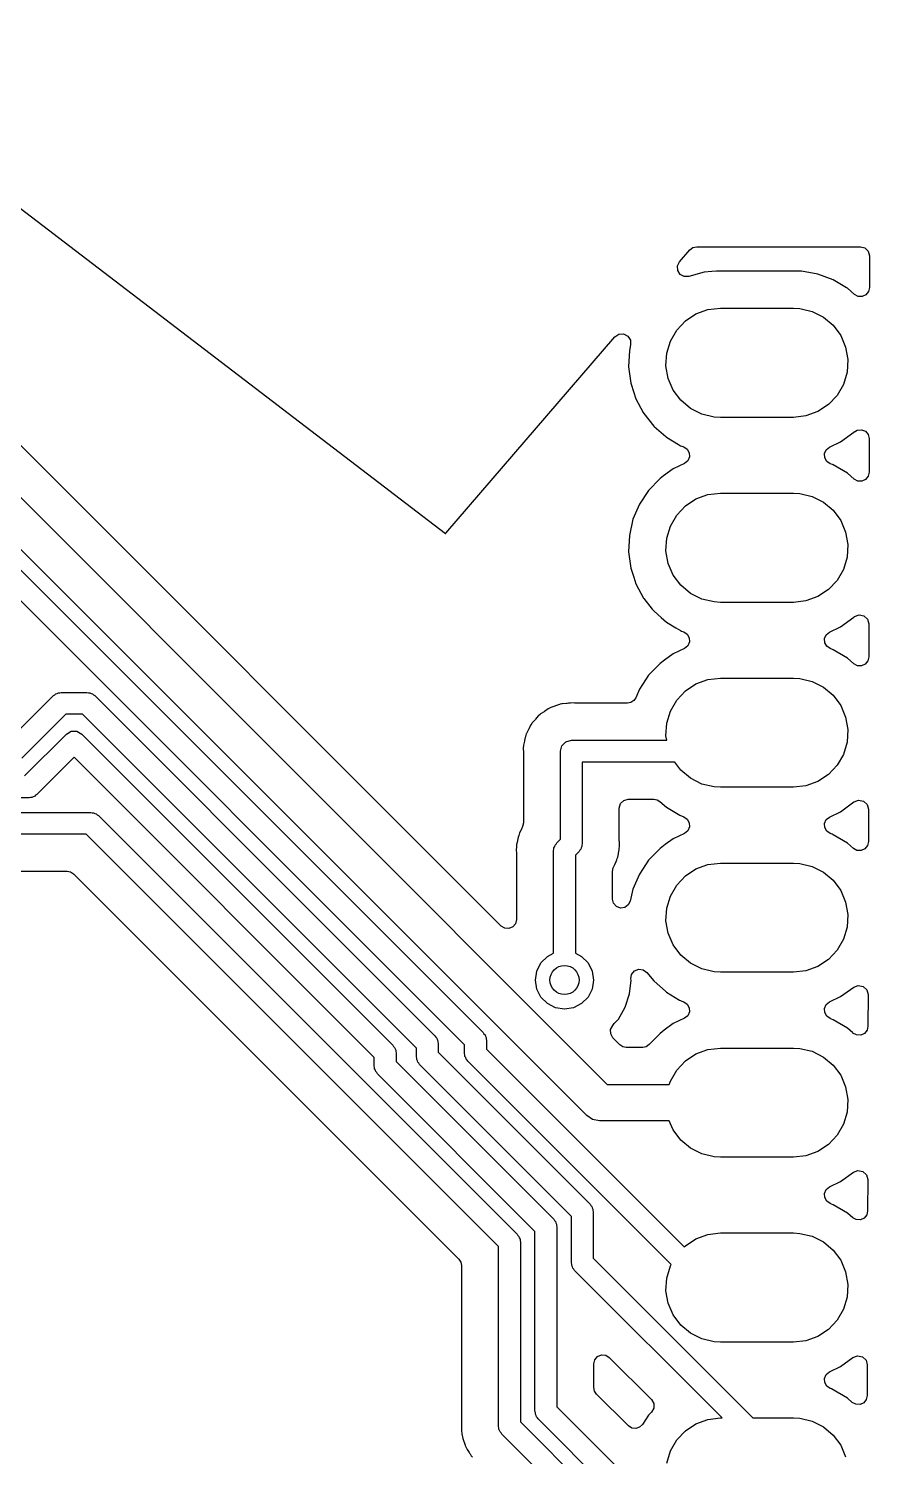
# Model space of a CAD drawing. Extents: x 15 to 269, y -160 to -43.
# Drawn here: x 123.1 to 134.65, y -91.47 to -71.86 of the extents above; entities that cross this region are included whole.
import ezdxf

# ---------------------------------------------------------------- set-up
doc = ezdxf.new("R2010")
doc.units = 0
doc.layers.add('BLACK', color=7, linetype='CONTINUOUS')

msp = doc.modelspace()

# ---------------------------------------------------------------- linework, layer by layer
at = {"layer": 'BLACK', "linetype": 'CONTINUOUS'}
for p, q in [((108.187, -63.5032), (131.048, -86.364)), ((130.767, -86.7908), (107.906, -63.93)), ((107.868, -64.1739), (129.346, -85.6525)), ((129.09, -85.8207), (107.699, -64.43)), ((129.592, -84.1888), (110.477, -65.0747)), ((111.673, -65.6781), (128.826, -78.7979)), ((132.183, -74.9036), (132.225, -74.8718)), ((132.225, -74.8718), (132.277, -74.8605)), ((132.277, -74.8605), (134.525, -74.8605)), ((134.525, -74.8605), (134.587, -74.8772)), ((134.587, -74.8772), (134.633, -74.9226)), ((132.014, -75.1244), (132.041, -75.0682)), ((132.041, -75.0682), (132.183, -74.9036)), ((134.633, -74.9226), (134.649, -74.9847)), ((134.649, -74.9847), (134.649, -75.0996)), ((132.017, -75.1869), (132.014, -75.1244)), ((132.051, -75.2398), (132.017, -75.1869)), ((132.106, -75.2695), (132.051, -75.2398)), ((132.168, -75.2686), (132.106, -75.2695)), ((132.378, -75.2107), (132.168, -75.2686)), ((132.485, -75.2011), (132.378, -75.2107)), ((132.547, -75.1955), (132.485, -75.2011)), ((133.717, -75.1955), (132.547, -75.1955)), ((133.94, -75.2359), (133.717, -75.1955)), ((133.717, -75.1955), (133.717, -75.1955)), ((134.152, -75.3155), (133.94, -75.2359)), ((134.649, -75.0996), (134.649, -75.4227)), ((134.333, -75.4233), (134.152, -75.3155)), ((134.347, -75.4317), (134.333, -75.4233)), ((134.443, -75.5158), (134.347, -75.4317)), ((134.636, -75.4774), (134.6, -75.5208)), ((134.649, -75.4227), (134.636, -75.4774)), ((134.493, -75.5422), (134.443, -75.5158)), ((134.549, -75.544), (134.493, -75.5422)), ((134.6, -75.5208), (134.549, -75.544)), ((132.002, -76.0061), (132.122, -75.8795)), ((132.122, -75.8795), (132.267, -75.7838)), ((132.267, -75.7838), (132.431, -75.7242)), ((132.431, -75.7242), (132.604, -75.704)), ((132.604, -75.704), (133.604, -75.704)), ((133.604, -75.704), (133.691, -75.7091)), ((133.691, -75.7091), (133.861, -75.7492)), ((133.861, -75.7492), (134.016, -75.8274)), ((134.016, -75.8274), (134.15, -75.9393)), ((131.154, -76.0992), (131.208, -76.0627)), ((131.208, -76.0627), (131.273, -76.0585)), ((131.273, -76.0585), (131.331, -76.0879)), ((131.915, -76.1569), (132.002, -76.0061)), ((134.15, -75.9393), (134.254, -76.079)), ((128.834, -78.7957), (131.154, -76.0992)), ((131.331, -76.0879), (131.367, -76.1426)), ((131.369, -76.2076), (131.352, -76.2844)), ((131.367, -76.1426), (131.369, -76.2076)), ((131.865, -76.3238), (131.915, -76.1569)), ((134.254, -76.079), (134.322, -76.2389)), ((134.322, -76.2389), (134.353, -76.4104)), ((131.352, -76.2844), (131.342, -76.5107)), ((131.855, -76.4976), (131.865, -76.3238)), ((134.353, -76.4104), (134.343, -76.5842)), ((131.342, -76.5107), (131.372, -76.7352)), ((131.886, -76.6691), (131.855, -76.4976)), ((134.343, -76.5842), (134.293, -76.7511)), ((131.372, -76.7352), (131.377, -76.7488)), ((131.377, -76.7488), (131.442, -76.9506)), ((131.954, -76.829), (131.886, -76.6691)), ((132.058, -76.9687), (131.954, -76.829)), ((134.293, -76.7511), (134.206, -76.9019)), ((131.442, -76.9506), (131.542, -77.1363)), ((132.192, -77.0806), (132.058, -76.9687)), ((134.086, -77.0285), (133.941, -77.1242)), ((134.206, -76.9019), (134.086, -77.0285)), ((131.542, -77.1363), (131.549, -77.1501)), ((131.549, -77.1501), (131.687, -77.3226)), ((132.347, -77.1588), (132.192, -77.0806)), ((132.517, -77.1989), (132.347, -77.1588)), ((132.604, -77.204), (132.517, -77.1989)), ((133.604, -77.204), (132.604, -77.204)), ((133.777, -77.1838), (133.604, -77.204)), ((133.941, -77.1242), (133.777, -77.1838)), ((131.687, -77.3226), (131.691, -77.3272)), ((131.691, -77.3272), (131.852, -77.468)), ((134.252, -77.5387), (134.435, -77.4056)), ((134.435, -77.4056), (134.444, -77.399)), ((134.435, -77.4056), (134.435, -77.4056)), ((134.444, -77.399), (134.446, -77.4008)), ((134.446, -77.4008), (134.48, -77.3787)), ((134.48, -77.3787), (134.538, -77.3732)), ((134.538, -77.3732), (134.593, -77.395)), ((134.593, -77.395), (134.631, -77.4393)), ((134.631, -77.4393), (134.645, -77.4961)), ((131.852, -77.468), (131.861, -77.4763)), ((131.861, -77.4763), (132.027, -77.5751)), ((132.027, -77.5751), (132.056, -77.5925)), ((132.056, -77.5925), (132.074, -77.5993)), ((132.074, -77.5993), (132.098, -77.6082)), ((132.098, -77.6082), (132.145, -77.6402)), ((132.145, -77.6402), (132.173, -77.6903)), ((134.055, -77.6481), (134.1, -77.612)), ((134.1, -77.612), (134.252, -77.5387)), ((134.645, -77.4961), (134.644, -77.9584)), ((132.108, -77.836), (131.956, -77.9093)), ((132.153, -77.7999), (132.108, -77.836)), ((132.176, -77.7475), (132.153, -77.7999)), ((132.173, -77.6903), (132.176, -77.7475)), ((134.032, -77.7004), (134.055, -77.6481)), ((134.035, -77.7577), (134.032, -77.7004)), ((134.063, -77.8078), (134.035, -77.7577)), ((134.11, -77.8398), (134.063, -77.8078)), ((134.14, -77.8508), (134.11, -77.8398)), ((131.823, -78.0056), (131.773, -78.0424)), ((131.956, -77.9093), (131.823, -78.0056)), ((134.152, -77.8555), (134.14, -77.8508)), ((134.347, -77.9717), (134.152, -77.8555)), ((134.152, -77.8555), (134.152, -77.8555)), ((134.152, -77.8555), (134.152, -77.8555)), ((134.438, -78.0516), (134.347, -77.9717)), ((134.631, -78.0132), (134.595, -78.0566)), ((134.644, -77.9584), (134.631, -78.0132)), ((131.616, -78.2062), (131.491, -78.3952)), ((131.773, -78.0424), (131.616, -78.2062)), ((131.773, -78.0424), (131.773, -78.0424)), ((131.773, -78.0424), (131.773, -78.0424)), ((134.488, -78.078), (134.438, -78.0516)), ((134.544, -78.0798), (134.488, -78.078)), ((134.595, -78.0566), (134.544, -78.0798)), ((131.491, -78.3952), (131.402, -78.6035)), ((132.002, -78.5461), (132.122, -78.4195)), ((132.122, -78.4195), (132.267, -78.3238)), ((132.267, -78.3238), (132.431, -78.2642)), ((132.431, -78.2642), (132.604, -78.244)), ((132.604, -78.244), (133.604, -78.244)), ((133.604, -78.244), (133.691, -78.2491)), ((133.691, -78.2491), (133.861, -78.2892)), ((133.861, -78.2892), (134.016, -78.3674)), ((134.016, -78.3674), (134.15, -78.4793)), ((131.402, -78.6035), (131.352, -78.8244)), ((131.915, -78.6969), (132.002, -78.5461)), ((134.15, -78.4793), (134.254, -78.619)), ((134.254, -78.619), (134.322, -78.7789)), ((128.826, -78.7979), (128.83, -78.8005)), ((128.83, -78.8005), (128.831, -78.8004)), ((128.83, -78.8005), (128.83, -78.8006)), ((128.83, -78.8006), (128.83, -78.8005)), ((128.831, -78.8004), (128.834, -78.7957)), ((131.865, -78.8638), (131.915, -78.6969)), ((134.322, -78.7789), (134.353, -78.9504)), ((131.352, -78.8244), (131.342, -79.0507)), ((131.855, -79.0376), (131.865, -78.8638)), ((134.353, -78.9504), (134.343, -79.1242)), ((131.342, -79.0507), (131.372, -79.2752)), ((131.886, -79.2091), (131.855, -79.0376)), ((131.954, -79.369), (131.886, -79.2091)), ((134.343, -79.1242), (134.293, -79.2911)), ((131.372, -79.2752), (131.412, -79.3982)), ((131.412, -79.3982), (131.442, -79.4906)), ((132.058, -79.5087), (131.954, -79.369)), ((134.293, -79.2911), (134.206, -79.4419)), ((131.442, -79.4906), (131.548, -79.6878)), ((132.192, -79.6206), (132.058, -79.5087)), ((134.086, -79.5685), (133.941, -79.6642)), ((134.206, -79.4419), (134.086, -79.5685)), ((131.548, -79.6878), (131.549, -79.6901)), ((131.549, -79.6901), (131.665, -79.8354)), ((132.347, -79.6988), (132.192, -79.6206)), ((132.517, -79.7389), (132.347, -79.6988)), ((132.604, -79.744), (132.517, -79.7389)), ((133.604, -79.744), (132.604, -79.744)), ((133.777, -79.7238), (133.604, -79.744)), ((133.941, -79.6642), (133.777, -79.7238)), ((131.665, -79.8354), (131.691, -79.8672)), ((131.691, -79.8672), (131.787, -79.9515)), ((131.787, -79.9515), (131.861, -80.0163)), ((134.252, -80.0787), (134.435, -79.9456)), ((134.435, -79.9456), (134.443, -79.9402)), ((134.435, -79.9456), (134.435, -79.9456)), ((134.443, -79.9402), (134.506, -79.9169)), ((134.506, -79.9169), (134.572, -79.9301)), ((134.572, -79.9301), (134.621, -79.9759)), ((134.621, -79.9759), (134.64, -80.0407)), ((131.861, -80.0163), (131.99, -80.0932)), ((131.99, -80.0932), (132.056, -80.1325)), ((132.056, -80.1325), (132.07, -80.1377)), ((132.07, -80.1377), (132.098, -80.1482)), ((132.098, -80.1482), (132.145, -80.1802)), ((132.145, -80.1802), (132.173, -80.2303)), ((134.032, -80.2404), (134.055, -80.1881)), ((134.055, -80.1881), (134.1, -80.152)), ((134.1, -80.152), (134.252, -80.0787)), ((134.64, -80.0407), (134.639, -80.4942)), ((132.108, -80.376), (131.956, -80.4493)), ((132.153, -80.3399), (132.108, -80.376)), ((132.176, -80.2875), (132.153, -80.3399)), ((132.173, -80.2303), (132.176, -80.2875)), ((134.035, -80.2977), (134.032, -80.2404)), ((134.063, -80.3478), (134.035, -80.2977)), ((134.11, -80.3798), (134.063, -80.3478)), ((134.14, -80.3908), (134.11, -80.3798)), ((134.152, -80.3955), (134.14, -80.3908)), ((131.773, -80.5824), (131.616, -80.7462)), ((131.835, -80.5373), (131.773, -80.5824)), ((131.773, -80.5824), (131.773, -80.5824)), ((131.773, -80.5824), (131.773, -80.5824)), ((131.956, -80.4493), (131.835, -80.5373)), ((134.347, -80.5117), (134.152, -80.3955)), ((134.152, -80.3955), (134.152, -80.3955)), ((134.152, -80.3955), (134.152, -80.3955)), ((134.433, -80.5873), (134.347, -80.5117)), ((134.483, -80.6137), (134.433, -80.5873)), ((134.626, -80.5489), (134.59, -80.5923)), ((134.639, -80.4942), (134.626, -80.5489)), ((131.616, -80.7462), (131.491, -80.9352)), ((134.539, -80.6155), (134.483, -80.6137)), ((134.59, -80.5923), (134.539, -80.6155)), ((131.491, -80.9352), (131.44, -81.0542)), ((132.002, -81.0861), (132.122, -80.9595)), ((132.122, -80.9595), (132.267, -80.8638)), ((132.267, -80.8638), (132.431, -80.8042)), ((132.431, -80.8042), (132.604, -80.784)), ((132.604, -80.784), (133.604, -80.784)), ((133.604, -80.784), (133.691, -80.7891)), ((133.691, -80.7891), (133.861, -80.8292)), ((133.861, -80.8292), (134.016, -80.9074)), ((134.016, -80.9074), (134.15, -81.0193)), ((122.84, -81.628), (123.444, -81.0239)), ((123.444, -81.0239), (123.461, -81.0141)), ((123.461, -81.0141), (123.475, -81.0001)), ((123.475, -81.0001), (123.494, -80.995)), ((123.494, -80.995), (123.511, -80.9851)), ((123.511, -80.9851), (123.531, -80.9851)), ((123.531, -80.9851), (123.55, -80.98)), ((123.55, -80.98), (123.904, -80.98)), ((123.904, -80.98), (123.923, -80.9851)), ((123.923, -80.9851), (123.943, -80.9851)), ((123.943, -80.9851), (123.96, -80.995)), ((123.96, -80.995), (123.979, -81.0001)), ((123.979, -81.0001), (123.993, -81.0141)), ((123.993, -81.0141), (124.01, -81.0239)), ((124.01, -81.0239), (127.198, -84.2118)), ((130.329, -81.1693), (130.273, -81.1874)), ((130.336, -81.1667), (130.329, -81.1693)), ((130.391, -81.1451), (130.336, -81.1667)), ((130.4, -81.144), (130.391, -81.1451)), ((130.423, -81.1389), (130.4, -81.144)), ((130.432, -81.136), (130.423, -81.1389)), ((130.49, -81.1323), (130.432, -81.136)), ((130.498, -81.1316), (130.49, -81.1323)), ((130.515, -81.1295), (130.498, -81.1316)), ((130.531, -81.1295), (130.515, -81.1295)), ((130.539, -81.1293), (130.531, -81.1295)), ((130.542, -81.1291), (130.539, -81.1293)), ((130.598, -81.1256), (130.542, -81.1291)), ((130.607, -81.1273), (130.598, -81.1256)), ((130.63, -81.1295), (130.607, -81.1273)), ((131.326, -81.1295), (130.63, -81.1295)), ((131.373, -81.1202), (131.326, -81.1295)), ((131.413, -81.0938), (131.373, -81.1202)), ((131.44, -81.0542), (131.413, -81.0938)), ((131.915, -81.2369), (132.002, -81.0861)), ((134.15, -81.0193), (134.254, -81.159)), ((134.254, -81.159), (134.322, -81.3189)), ((123.612, -81.28), (123.008, -81.8841)), ((123.842, -81.28), (123.612, -81.28)), ((126.986, -84.4239), (123.842, -81.28)), ((130.059, -81.3551), (130.019, -81.3979)), ((130.064, -81.3493), (130.059, -81.3551)), ((130.102, -81.3042), (130.064, -81.3493)), ((130.109, -81.2987), (130.102, -81.3042)), ((130.127, -81.2833), (130.109, -81.2987)), ((130.133, -81.2766), (130.127, -81.2833)), ((130.182, -81.2452), (130.133, -81.2766)), ((130.189, -81.2408), (130.182, -81.2452)), ((130.236, -81.2064), (130.189, -81.2408)), ((130.245, -81.203), (130.236, -81.2064)), ((130.266, -81.1924), (130.245, -81.203)), ((130.273, -81.1874), (130.266, -81.1924)), ((131.865, -81.4038), (131.915, -81.2369)), ((134.322, -81.3189), (134.353, -81.4904)), ((123.047, -82.128), (123.621, -81.5539)), ((123.621, -81.5539), (123.688, -81.515)), ((123.688, -81.515), (123.766, -81.515)), ((123.766, -81.515), (123.833, -81.5539)), ((123.833, -81.5539), (128.105, -85.8253)), ((129.937, -81.5526), (129.929, -81.5745)), ((129.939, -81.5437), (129.937, -81.55)), ((129.937, -81.55), (129.937, -81.5526)), ((129.967, -81.4923), (129.939, -81.5437)), ((129.939, -81.5437), (129.939, -81.5437)), ((129.939, -81.5437), (129.939, -81.5437)), ((129.971, -81.4854), (129.967, -81.4923)), ((129.996, -81.4324), (129.971, -81.4854)), ((130.001, -81.4252), (129.996, -81.4324)), ((130.015, -81.406), (130.001, -81.4252)), ((130.019, -81.3979), (130.015, -81.406)), ((131.855, -81.5776), (131.865, -81.4038)), ((134.353, -81.4904), (134.343, -81.6642)), ((129.895, -81.7373), (129.894, -81.7463)), ((129.894, -81.7463), (129.897, -81.8048)), ((129.898, -81.714), (129.895, -81.7373)), ((129.912, -81.6481), (129.898, -81.7048)), ((129.898, -81.7048), (129.898, -81.714)), ((129.914, -81.6405), (129.912, -81.6481)), ((129.925, -81.5829), (129.914, -81.6405)), ((129.929, -81.5745), (129.925, -81.5829)), ((130.406, -81.788), (130.426, -81.713)), ((130.426, -81.713), (130.481, -81.6581)), ((130.481, -81.6581), (130.556, -81.638)), ((130.556, -81.638), (131.866, -81.638)), ((131.866, -81.638), (131.855, -81.5776)), ((134.343, -81.6642), (134.293, -81.8311)), ((123.727, -81.8721), (123.215, -82.3841)), ((127.849, -85.9935), (123.727, -81.8721)), ((129.897, -81.8048), (129.898, -81.8126)), ((129.898, -81.8126), (129.898, -82.7723)), ((130.406, -82.9959), (130.406, -81.788)), ((131.976, -81.938), (130.706, -81.938)), ((130.706, -81.938), (130.706, -83.058)), ((132.058, -82.0487), (131.976, -81.938)), ((134.293, -81.8311), (134.206, -81.9819)), ((132.192, -82.1606), (132.058, -82.0487)), ((134.086, -82.1085), (133.941, -82.2042)), ((134.206, -81.9819), (134.086, -82.1085)), ((132.347, -82.2388), (132.192, -82.1606)), ((132.517, -82.2789), (132.347, -82.2388)), ((132.604, -82.284), (132.517, -82.2789)), ((133.604, -82.284), (132.604, -82.284)), ((133.777, -82.2638), (133.604, -82.284)), ((133.941, -82.2042), (133.777, -82.2638)), ((123.109, -82.428), (119.611, -82.428)), ((123.128, -82.4229), (123.109, -82.428)), ((123.148, -82.4229), (123.128, -82.4229)), ((123.165, -82.413), (123.148, -82.4229)), ((123.184, -82.4079), (123.165, -82.413)), ((123.198, -82.3939), (123.184, -82.4079)), ((123.215, -82.3841), (123.198, -82.3939)), ((131.214, -82.5705), (131.231, -82.5085)), ((131.231, -82.5085), (131.276, -82.4631)), ((131.276, -82.4631), (131.338, -82.4465)), ((131.338, -82.4465), (131.689, -82.4465)), ((131.689, -82.4465), (131.733, -82.4544)), ((131.733, -82.4544), (131.771, -82.4771)), ((131.771, -82.4771), (131.861, -82.5563)), ((134.252, -82.6187), (134.435, -82.4856)), ((134.435, -82.4856), (134.438, -82.4837)), ((134.435, -82.4856), (134.435, -82.4856)), ((134.438, -82.4837), (134.501, -82.4604)), ((134.501, -82.4604), (134.567, -82.4736)), ((134.567, -82.4736), (134.617, -82.5194)), ((134.617, -82.5194), (134.635, -82.5843)), ((119.466, -82.628), (123.957, -82.628)), ((123.957, -82.628), (123.976, -82.6331)), ((123.976, -82.6331), (123.996, -82.6331)), ((123.996, -82.6331), (124.013, -82.643)), ((124.013, -82.643), (124.032, -82.6481)), ((124.032, -82.6481), (124.046, -82.6621)), ((124.046, -82.6621), (124.063, -82.6719)), ((124.063, -82.6719), (129.813, -88.4217)), ((131.214, -83.0211), (131.214, -82.5705)), ((131.861, -82.5563), (132.046, -82.6668)), ((132.046, -82.6668), (132.056, -82.6725)), ((132.056, -82.6725), (132.067, -82.6767)), ((132.067, -82.6767), (132.098, -82.6882)), ((132.098, -82.6882), (132.145, -82.7202)), ((132.145, -82.7202), (132.173, -82.7703)), ((134.032, -82.7804), (134.055, -82.7281)), ((134.055, -82.7281), (134.1, -82.692)), ((134.1, -82.692), (134.252, -82.6187)), ((134.635, -82.5843), (134.634, -83.0299)), ((123.895, -82.928), (119.404, -82.928)), ((129.556, -88.5899), (123.895, -82.928)), ((129.839, -82.9289), (129.833, -82.9473)), ((129.845, -82.908), (129.839, -82.9289)), ((129.867, -82.8674), (129.845, -82.908)), ((129.872, -82.8569), (129.867, -82.8674)), ((129.887, -82.8216), (129.872, -82.8569)), ((129.898, -82.7723), (129.887, -82.8216)), ((132.108, -82.916), (131.956, -82.9893)), ((132.153, -82.8799), (132.108, -82.916)), ((132.176, -82.8276), (132.153, -82.8799)), ((132.173, -82.7703), (132.176, -82.8276)), ((134.035, -82.8377), (134.032, -82.7804)), ((134.063, -82.8878), (134.035, -82.8377)), ((134.11, -82.9198), (134.063, -82.8878)), ((134.135, -82.9289), (134.11, -82.9198)), ((134.152, -82.9355), (134.135, -82.9289)), ((134.347, -83.0517), (134.152, -82.9355)), ((134.152, -82.9355), (134.152, -82.9355)), ((134.152, -82.9355), (134.152, -82.9355)), ((129.802, -83.1101), (129.798, -83.1315)), ((129.798, -83.1315), (129.8, -83.1501)), ((129.803, -83.0907), (129.802, -83.1101)), ((129.815, -83.0243), (129.803, -83.0691)), ((129.803, -83.0691), (129.803, -83.0907)), ((129.817, -83.0128), (129.815, -83.0243)), ((129.824, -82.9671), (129.817, -83.0128)), ((129.833, -82.9473), (129.824, -82.9671)), ((130.312, -83.1523), (130.317, -83.1332)), ((130.317, -83.1135), (130.327, -83.0964)), ((130.317, -83.1332), (130.317, -83.1135)), ((130.327, -83.0964), (130.332, -83.0773)), ((130.332, -83.0773), (130.346, -83.0633)), ((130.346, -83.0633), (130.356, -83.0462)), ((130.356, -83.0462), (130.406, -82.9959)), ((130.686, -83.133), (130.672, -83.147)), ((130.691, -83.1139), (130.686, -83.133)), ((130.701, -83.0968), (130.691, -83.1139)), ((130.706, -83.058), (130.701, -83.0771)), ((130.701, -83.0771), (130.701, -83.0968)), ((131.215, -83.0328), (131.214, -83.0211)), ((131.214, -83.1196), (131.216, -83.1002)), ((131.214, -83.1412), (131.214, -83.1196)), ((131.219, -83.0788), (131.215, -83.0328)), ((131.216, -83.1002), (131.218, -83.0896)), ((131.218, -83.0896), (131.219, -83.0788)), ((131.773, -83.1224), (131.616, -83.2862)), ((131.844, -83.0708), (131.773, -83.1224)), ((131.773, -83.1224), (131.773, -83.1224)), ((131.773, -83.1224), (131.773, -83.1224)), ((131.956, -82.9893), (131.844, -83.0708)), ((134.428, -83.1224), (134.347, -83.0517)), ((134.347, -83.0517), (134.347, -83.0517)), ((134.428, -83.1231), (134.428, -83.1224)), ((134.478, -83.1495), (134.428, -83.1231)), ((134.585, -83.1281), (134.534, -83.1513)), ((134.621, -83.0846), (134.585, -83.1281)), ((134.634, -83.0299), (134.621, -83.0846)), ((129.8, -83.1501), (129.803, -83.1775)), ((129.803, -83.1775), (129.803, -83.1892)), ((129.803, -83.1892), (129.803, -84.1011)), ((130.312, -84.5633), (130.312, -83.1523)), ((130.662, -83.1641), (130.612, -83.2144)), ((130.612, -83.2144), (130.612, -84.5633)), ((130.672, -83.147), (130.662, -83.1641)), ((131.151, -83.3429), (131.173, -83.3023)), ((131.173, -83.3023), (131.178, -83.2814)), ((131.178, -83.2814), (131.185, -83.263)), ((131.185, -83.263), (131.193, -83.2432)), ((131.193, -83.2432), (131.201, -83.1974)), ((131.201, -83.1974), (131.203, -83.186)), ((131.203, -83.186), (131.214, -83.1412)), ((131.616, -83.2862), (131.491, -83.4752)), ((132.431, -83.3442), (132.604, -83.324)), ((132.604, -83.324), (133.604, -83.324)), ((133.604, -83.324), (133.691, -83.3291)), ((133.691, -83.3291), (133.861, -83.3692)), ((134.534, -83.1513), (134.478, -83.1495)), ((119.441, -83.4365), (123.633, -83.4365)), ((123.633, -83.4365), (123.68, -83.4459)), ((123.68, -83.4459), (123.72, -83.4728)), ((123.72, -83.4728), (129.012, -88.7642)), ((131.12, -83.438), (131.13, -83.3888)), ((131.12, -83.8188), (131.12, -83.438)), ((131.13, -83.3888), (131.139, -83.3691)), ((131.139, -83.3691), (131.146, -83.3534)), ((131.146, -83.3534), (131.151, -83.3429)), ((131.491, -83.4752), (131.402, -83.6835)), ((132.002, -83.6261), (132.122, -83.4995)), ((132.122, -83.4995), (132.267, -83.4038)), ((132.267, -83.4038), (132.431, -83.3442)), ((133.861, -83.3692), (134.016, -83.4474)), ((134.016, -83.4474), (134.15, -83.5593)), ((131.402, -83.6835), (131.365, -83.8464)), ((131.915, -83.7769), (132.002, -83.6261)), ((134.15, -83.5593), (134.254, -83.699)), ((134.254, -83.699), (134.322, -83.8589)), ((131.135, -83.8768), (131.12, -83.8188)), ((131.174, -83.9213), (131.135, -83.8768)), ((131.338, -83.8997), (131.289, -83.9343)), ((131.365, -83.8464), (131.338, -83.8997)), ((131.865, -83.9438), (131.915, -83.7769)), ((134.322, -83.8589), (134.353, -84.0304)), ((129.803, -84.1011), (129.79, -84.1574)), ((131.23, -83.942), (131.174, -83.9213)), ((131.289, -83.9343), (131.23, -83.942)), ((131.855, -84.1176), (131.865, -83.9438)), ((134.353, -84.0304), (134.343, -84.2042)), ((127.198, -84.2118), (128.683, -85.6968)), ((129.641, -84.2191), (129.592, -84.1888)), ((129.699, -84.2236), (129.641, -84.2191)), ((129.752, -84.2015), (129.699, -84.2236)), ((129.79, -84.1574), (129.752, -84.2015)), ((131.886, -84.2891), (131.855, -84.1176)), ((131.954, -84.449), (131.886, -84.2891)), ((134.343, -84.2042), (134.293, -84.3711)), ((128.427, -85.8649), (126.986, -84.4239)), ((132.058, -84.5887), (131.954, -84.449)), ((134.293, -84.3711), (134.206, -84.5219)), ((130.081, -84.8067), (130.138, -84.6952)), ((130.138, -84.6952), (130.227, -84.6067)), ((130.227, -84.6067), (130.312, -84.5633)), ((130.612, -84.5633), (130.697, -84.6067)), ((130.697, -84.6067), (130.785, -84.6952)), ((130.785, -84.6952), (130.842, -84.8067)), ((132.192, -84.7006), (132.058, -84.5887)), ((132.347, -84.7788), (132.192, -84.7006)), ((134.086, -84.6485), (133.941, -84.7442)), ((134.206, -84.5219), (134.086, -84.6485)), ((130.062, -84.9303), (130.081, -84.8067)), ((130.842, -84.8067), (130.862, -84.9303)), ((131.374, -84.9162), (131.383, -84.8538)), ((131.383, -84.8538), (131.422, -84.8043)), ((131.422, -84.8043), (131.481, -84.7803)), ((131.481, -84.7803), (131.543, -84.7882)), ((131.543, -84.7882), (131.594, -84.826)), ((131.594, -84.826), (131.687, -84.9428)), ((132.517, -84.8189), (132.347, -84.7788)), ((132.604, -84.824), (132.517, -84.8189)), ((133.604, -84.824), (132.604, -84.824)), ((133.777, -84.8038), (133.604, -84.824)), ((133.941, -84.7442), (133.777, -84.8038)), ((130.081, -85.0539), (130.062, -84.9303)), ((130.138, -85.1654), (130.081, -85.0539)), ((130.842, -85.0539), (130.785, -85.1654)), ((130.862, -84.9303), (130.842, -85.0539)), ((131.355, -85.1202), (131.375, -84.9303)), ((131.375, -84.9303), (131.374, -84.9162)), ((131.687, -84.9428), (131.691, -84.9472)), ((131.691, -84.9472), (131.847, -85.0834)), ((131.847, -85.0834), (131.861, -85.0963)), ((131.861, -85.0963), (132.043, -85.2046)), ((134.252, -85.1587), (134.433, -85.0273)), ((134.433, -85.0273), (134.496, -85.004)), ((134.496, -85.004), (134.562, -85.0172)), ((134.562, -85.0172), (134.612, -85.063)), ((134.612, -85.063), (134.63, -85.1278)), ((130.227, -85.2539), (130.138, -85.1654)), ((130.338, -85.3107), (130.227, -85.2539)), ((130.697, -85.2539), (130.585, -85.3107)), ((130.785, -85.1654), (130.697, -85.2539)), ((131.296, -85.3019), (131.355, -85.1202)), ((132.043, -85.2046), (132.056, -85.2125)), ((132.056, -85.2125), (132.074, -85.2193)), ((132.074, -85.2193), (132.098, -85.2282)), ((132.098, -85.2282), (132.145, -85.2602)), ((132.145, -85.2602), (132.173, -85.3103)), ((134.032, -85.3204), (134.055, -85.2681)), ((134.055, -85.2681), (134.1, -85.232)), ((134.1, -85.232), (134.252, -85.1587)), ((134.63, -85.1278), (134.629, -85.5657)), ((130.462, -85.3303), (130.338, -85.3107)), ((130.585, -85.3107), (130.462, -85.3303)), ((131.145, -85.5293), (131.201, -85.4673)), ((131.201, -85.4673), (131.296, -85.3019)), ((132.108, -85.456), (131.956, -85.5293)), ((132.153, -85.4199), (132.108, -85.456)), ((132.176, -85.3675), (132.153, -85.4199)), ((132.173, -85.3103), (132.176, -85.3675)), ((134.035, -85.3777), (134.032, -85.3204)), ((134.063, -85.4278), (134.035, -85.3777)), ((134.11, -85.4598), (134.063, -85.4278)), ((134.13, -85.4673), (134.11, -85.4598)), ((134.152, -85.4755), (134.13, -85.4673)), ((134.347, -85.5917), (134.152, -85.4755)), ((134.152, -85.4755), (134.152, -85.4755)), ((134.152, -85.4755), (134.152, -85.4755)), ((129.346, -85.6525), (129.356, -85.6696)), ((129.356, -85.6696), (129.37, -85.6835)), ((129.37, -85.6835), (129.375, -85.7026)), ((131.094, -85.609), (131.123, -85.5539)), ((131.096, -85.671), (131.094, -85.609)), ((131.127, -85.7245), (131.096, -85.671)), ((131.123, -85.5539), (131.145, -85.5293)), ((131.773, -85.6624), (131.625, -85.8172)), ((131.83, -85.6204), (131.773, -85.6624)), ((131.773, -85.6624), (131.773, -85.6624)), ((131.773, -85.6624), (131.773, -85.6624)), ((131.956, -85.5293), (131.83, -85.6204)), ((134.42, -85.6554), (134.347, -85.5917)), ((134.347, -85.5917), (134.347, -85.5917)), ((134.423, -85.6588), (134.42, -85.6554)), ((134.473, -85.6852), (134.423, -85.6588)), ((134.529, -85.687), (134.473, -85.6852)), ((134.581, -85.6638), (134.529, -85.687)), ((134.616, -85.6204), (134.581, -85.6638)), ((134.629, -85.5657), (134.616, -85.6204)), ((128.105, -85.8253), (128.115, -85.8424)), ((128.115, -85.8424), (128.129, -85.8564)), ((128.129, -85.8564), (128.134, -85.8754)), ((128.134, -85.8754), (128.144, -85.8925)), ((128.427, -85.9843), (128.427, -85.8649)), ((128.683, -85.6968), (128.693, -85.7139)), ((128.693, -85.7139), (128.707, -85.7278)), ((128.707, -85.7278), (128.712, -85.7469)), ((128.712, -85.7469), (128.722, -85.764)), ((128.722, -85.764), (128.722, -85.7837)), ((128.722, -85.7837), (128.727, -85.8028)), ((128.727, -85.8028), (128.727, -85.9222)), ((129.09, -85.94), (129.09, -85.8207)), ((129.375, -85.7026), (129.385, -85.7197)), ((129.385, -85.7197), (129.385, -85.7395)), ((129.385, -85.7395), (129.39, -85.7585)), ((129.39, -85.7585), (129.39, -85.8779)), ((129.39, -85.8779), (132.107, -88.5951)), ((131.222, -85.8192), (131.127, -85.7245)), ((131.262, -85.8461), (131.222, -85.8192)), ((131.31, -85.8555), (131.262, -85.8461)), ((131.535, -85.8555), (131.31, -85.8555)), ((131.584, -85.8455), (131.535, -85.8555)), ((131.625, -85.8172), (131.584, -85.8455)), ((132.431, -85.8842), (132.604, -85.864)), ((132.604, -85.864), (133.604, -85.864)), ((133.604, -85.864), (133.691, -85.8691)), ((133.691, -85.8691), (133.861, -85.9092)), ((127.849, -86.1128), (127.849, -85.9935)), ((128.144, -85.8925), (128.144, -85.9123)), ((128.144, -85.9123), (128.149, -85.9314)), ((128.149, -85.9314), (128.149, -86.0507)), ((128.149, -86.0507), (130.313, -88.2146)), ((128.432, -86.0034), (128.427, -85.9843)), ((128.432, -86.0231), (128.432, -86.0034)), ((128.442, -86.0402), (128.432, -86.0231)), ((128.447, -86.0593), (128.442, -86.0402)), ((128.461, -86.0733), (128.447, -86.0593)), ((128.471, -86.0904), (128.461, -86.0733)), ((128.727, -85.9222), (130.813, -88.0075)), ((129.095, -85.9591), (129.09, -85.94)), ((129.095, -85.9788), (129.095, -85.9591)), ((129.105, -85.9959), (129.095, -85.9788)), ((129.11, -86.015), (129.105, -85.9959)), ((129.124, -86.029), (129.11, -86.015)), ((129.134, -86.0461), (129.124, -86.029)), ((131.926, -88.8383), (129.134, -86.0461)), ((132.002, -86.1661), (132.122, -86.0395)), ((132.122, -86.0395), (132.267, -85.9438)), ((132.267, -85.9438), (132.431, -85.8842)), ((133.861, -85.9092), (134.016, -85.9874)), ((134.016, -85.9874), (134.15, -86.0993)), ((127.854, -86.1319), (127.849, -86.1128)), ((127.854, -86.1517), (127.854, -86.1319)), ((127.864, -86.1688), (127.854, -86.1517)), ((127.869, -86.1878), (127.864, -86.1688)), ((127.883, -86.2018), (127.869, -86.1878)), ((127.893, -86.2189), (127.883, -86.2018)), ((130.056, -88.3828), (127.893, -86.2189)), ((130.556, -88.1757), (128.471, -86.0904)), ((131.915, -86.3169), (132.002, -86.1661)), ((134.15, -86.0993), (134.254, -86.239)), ((134.254, -86.239), (134.322, -86.3989)), ((131.048, -86.364), (131.901, -86.364)), ((131.901, -86.364), (131.915, -86.3169)), ((134.322, -86.3989), (134.353, -86.5704)), ((134.353, -86.5704), (134.343, -86.7442)), ((130.848, -86.845), (130.767, -86.7908)), ((130.944, -86.864), (130.848, -86.845)), ((134.343, -86.7442), (134.293, -86.9111)), ((131.901, -86.864), (130.944, -86.864)), ((130.944, -86.864), (130.944, -86.864)), ((131.954, -86.989), (131.901, -86.864)), ((132.058, -87.1287), (131.954, -86.989)), ((134.293, -86.9111), (134.206, -87.0619)), ((132.192, -87.2406), (132.058, -87.1287)), ((132.347, -87.3188), (132.192, -87.2406)), ((134.086, -87.1885), (133.941, -87.2842)), ((134.206, -87.0619), (134.086, -87.1885)), ((132.517, -87.3589), (132.347, -87.3188)), ((132.604, -87.364), (132.517, -87.3589)), ((133.604, -87.364), (132.604, -87.364)), ((133.777, -87.3438), (133.604, -87.364)), ((133.941, -87.2842), (133.777, -87.3438)), ((134.252, -87.6987), (134.428, -87.5708)), ((134.428, -87.5708), (134.491, -87.5475)), ((134.491, -87.5475), (134.557, -87.5607)), ((134.557, -87.5607), (134.607, -87.6065)), ((134.607, -87.6065), (134.625, -87.6714)), ((134.032, -87.8604), (134.055, -87.8081)), ((134.055, -87.8081), (134.1, -87.772)), ((134.1, -87.772), (134.252, -87.6987)), ((134.625, -87.6714), (134.624, -88.1014)), ((130.813, -88.0075), (130.822, -88.0246)), ((130.822, -88.0246), (130.836, -88.0386)), ((134.035, -87.9177), (134.032, -87.8604)), ((134.063, -87.9678), (134.035, -87.9177)), ((134.11, -87.9998), (134.063, -87.9678)), ((134.128, -88.0064), (134.11, -87.9998)), ((134.152, -88.0155), (134.128, -88.0064)), ((134.347, -88.1317), (134.152, -88.0155)), ((134.152, -88.0155), (134.152, -88.0155)), ((134.152, -88.0155), (134.152, -88.0155)), ((130.313, -88.2146), (130.322, -88.2317)), ((130.322, -88.2317), (130.336, -88.2457)), ((130.556, -88.8121), (130.556, -88.1757)), ((130.836, -88.0386), (130.841, -88.0576)), ((130.841, -88.0576), (130.851, -88.0747)), ((130.851, -88.0747), (130.851, -88.0945)), ((130.851, -88.0945), (130.856, -88.1136)), ((130.856, -88.1136), (130.856, -88.7499)), ((134.419, -88.1946), (134.347, -88.1317)), ((134.468, -88.221), (134.419, -88.1946)), ((134.524, -88.2228), (134.468, -88.221)), ((134.576, -88.1996), (134.524, -88.2228)), ((134.611, -88.1561), (134.576, -88.1996)), ((134.624, -88.1014), (134.611, -88.1561)), ((129.813, -88.4217), (129.822, -88.4388)), ((130.056, -90.8521), (130.056, -88.3828)), ((130.336, -88.2457), (130.341, -88.2647)), ((130.341, -88.2647), (130.351, -88.2818)), ((130.351, -88.2818), (130.351, -88.3016)), ((130.351, -88.3016), (130.356, -88.3207)), ((130.356, -88.3207), (130.356, -90.7899)), ((132.267, -88.4838), (132.431, -88.4242)), ((132.431, -88.4242), (132.604, -88.404)), ((132.604, -88.404), (133.604, -88.404)), ((133.604, -88.404), (133.691, -88.4091)), ((133.691, -88.4091), (133.861, -88.4492)), ((129.556, -91.0592), (129.556, -88.5899)), ((129.822, -88.4388), (129.836, -88.4528)), ((129.836, -88.4528), (129.841, -88.4718)), ((129.841, -88.4718), (129.851, -88.4889)), ((129.851, -88.4889), (129.851, -88.5087)), ((129.851, -88.5087), (129.856, -88.5278)), ((129.856, -88.5278), (129.856, -90.9971)), ((132.107, -88.5951), (132.122, -88.5795)), ((132.122, -88.5795), (132.267, -88.4838)), ((133.861, -88.4492), (134.016, -88.5274)), ((134.016, -88.5274), (134.15, -88.6393)), ((129.012, -88.7642), (129.039, -88.8044)), ((129.039, -88.8044), (129.048, -88.8519)), ((130.562, -88.8312), (130.556, -88.8121)), ((130.856, -88.7499), (133.05, -90.944)), ((134.15, -88.6393), (134.254, -88.779)), ((134.254, -88.779), (134.322, -88.9389)), ((129.048, -88.8519), (129.048, -90.9728)), ((130.562, -88.8509), (130.562, -88.8312)), ((130.571, -88.868), (130.562, -88.8509)), ((130.577, -88.8871), (130.571, -88.868)), ((130.591, -88.901), (130.577, -88.8871)), ((130.6, -88.9181), (130.591, -88.901)), ((132.626, -90.944), (130.6, -88.9181)), ((131.865, -89.0238), (131.915, -88.8569)), ((131.915, -88.8569), (131.926, -88.8383)), ((134.322, -88.9389), (134.353, -89.1104)), ((131.855, -89.1976), (131.865, -89.0238)), ((131.886, -89.3691), (131.855, -89.1976)), ((134.353, -89.1104), (134.343, -89.2842)), ((131.954, -89.529), (131.886, -89.3691)), ((134.343, -89.2842), (134.293, -89.4511)), ((132.058, -89.6687), (131.954, -89.529)), ((134.206, -89.6019), (134.086, -89.7285)), ((134.293, -89.4511), (134.206, -89.6019)), ((132.192, -89.7806), (132.058, -89.6687)), ((132.347, -89.8588), (132.192, -89.7806)), ((134.086, -89.7285), (133.941, -89.8242)), ((132.517, -89.8989), (132.347, -89.8588)), ((132.604, -89.904), (132.517, -89.8989)), ((133.604, -89.904), (132.604, -89.904)), ((133.777, -89.8838), (133.604, -89.904)), ((133.941, -89.8242), (133.777, -89.8838)), ((130.865, -90.2012), (130.878, -90.1449)), ((130.878, -90.1449), (130.916, -90.1009)), ((130.916, -90.1009), (130.97, -90.0787)), ((130.97, -90.0787), (131.027, -90.0833)), ((131.027, -90.0833), (131.077, -90.1135)), ((131.077, -90.1135), (131.654, -90.691)), ((134.252, -90.2387), (134.423, -90.1144)), ((134.423, -90.1144), (134.486, -90.0911)), ((134.486, -90.0911), (134.553, -90.1043)), ((134.553, -90.1043), (134.602, -90.15)), ((134.602, -90.15), (134.62, -90.2149)), ((130.865, -90.528), (130.865, -90.2012)), ((134.032, -90.4004), (134.055, -90.3481)), ((134.055, -90.3481), (134.1, -90.312)), ((134.1, -90.312), (134.252, -90.2387)), ((134.62, -90.2149), (134.619, -90.6372)), ((130.874, -90.5754), (130.865, -90.528)), ((130.901, -90.6156), (130.874, -90.5754)), ((134.035, -90.4577), (134.032, -90.4004)), ((134.063, -90.5078), (134.035, -90.4577)), ((134.11, -90.5398), (134.063, -90.5078)), ((134.126, -90.5457), (134.11, -90.5398)), ((134.152, -90.5555), (134.126, -90.5457)), ((134.347, -90.6717), (134.152, -90.5555)), ((134.152, -90.5555), (134.152, -90.5555)), ((134.152, -90.5555), (134.152, -90.5555)), ((131.34, -91.0543), (130.901, -90.6156)), ((131.654, -90.691), (131.686, -90.7457)), ((131.686, -90.7457), (131.687, -90.809)), ((134.414, -90.7303), (134.347, -90.6717)), ((134.463, -90.7567), (134.414, -90.7303)), ((134.52, -90.7585), (134.463, -90.7567)), ((134.571, -90.7353), (134.52, -90.7585)), ((134.606, -90.6919), (134.571, -90.7353)), ((134.619, -90.6372), (134.606, -90.6919)), ((129.048, -90.9728), (129.046, -90.9942)), ((130.062, -90.8712), (130.056, -90.8521)), ((130.062, -90.8909), (130.062, -90.8712)), ((130.071, -90.908), (130.062, -90.8909)), ((130.077, -90.9271), (130.071, -90.908)), ((130.091, -90.941), (130.077, -90.9271)), ((130.1, -90.9581), (130.091, -90.941)), ((132.626, -93.484), (130.1, -90.9581)), ((130.356, -90.7899), (133.05, -93.484)), ((131.616, -90.9062), (131.531, -91.0349)), ((131.656, -90.8644), (131.616, -90.9062)), ((131.687, -90.809), (131.656, -90.8644)), ((132.267, -91.0238), (132.431, -90.9642)), ((132.431, -90.9642), (132.604, -90.944)), ((132.604, -90.944), (132.626, -90.944)), ((133.05, -90.944), (133.604, -90.944)), ((133.604, -90.944), (133.691, -90.9491)), ((133.691, -90.9491), (133.861, -90.9892)), ((129.046, -90.9942), (129.048, -91.0676)), ((129.048, -91.0676), (129.048, -91.0715)), ((129.048, -91.0715), (129.048, -91.1006)), ((129.048, -91.1006), (129.049, -91.1051)), ((129.049, -91.1051), (129.049, -91.1168)), ((129.049, -91.1168), (129.051, -91.163)), ((129.051, -91.163), (129.057, -91.1838)), ((129.562, -91.0783), (129.556, -91.0592)), ((129.562, -91.098), (129.562, -91.0783)), ((129.571, -91.1151), (129.562, -91.098)), ((129.577, -91.1342), (129.571, -91.1151)), ((129.591, -91.1482), (129.577, -91.1342)), ((129.6, -91.1653), (129.591, -91.1482)), ((131.029, -92.5935), (129.6, -91.1653)), ((129.856, -90.9971), (131.285, -92.4253)), ((131.386, -91.0834), (131.34, -91.0543)), ((131.44, -91.09), (131.386, -91.0834)), ((131.492, -91.0727), (131.44, -91.09)), ((131.531, -91.0349), (131.492, -91.0727)), ((132.002, -91.2461), (132.122, -91.1195)), ((132.122, -91.1195), (132.267, -91.0238)), ((133.861, -90.9892), (134.016, -91.0674)), ((134.016, -91.0674), (134.15, -91.1793)), ((129.057, -91.1838), (129.061, -91.2028)), ((129.061, -91.2028), (129.064, -91.2242)), ((129.064, -91.2242), (129.064, -91.2243)), ((129.064, -91.2243), (129.064, -91.2243)), ((129.064, -91.2243), (129.081, -91.2673)), ((129.081, -91.2673), (129.084, -91.2783)), ((129.084, -91.2783), (129.096, -91.3185)), ((129.096, -91.3185), (129.097, -91.3228)), ((129.097, -91.3228), (129.108, -91.3414)), ((129.108, -91.3414), (129.117, -91.3588)), ((129.117, -91.3588), (129.125, -91.3789)), ((131.915, -91.3969), (132.002, -91.2461)), ((134.15, -91.1793), (134.254, -91.319)), ((134.254, -91.319), (134.322, -91.4789)), ((129.125, -91.3789), (129.152, -91.4164)), ((129.152, -91.4164), (129.158, -91.4262)), ((129.158, -91.4262), (129.166, -91.4388)), ((129.166, -91.4388), (129.182, -91.466)), ((129.182, -91.466), (129.197, -91.4813)), ((131.865, -91.5638), (131.915, -91.3969))]:
    msp.add_line(p, q, dxfattribs=at)
at = {"layer": 'BLACK'}
msp.add_circle((130.462, -84.9303), 0.2, dxfattribs=at)

doc.saveas('drawing.dxf')
